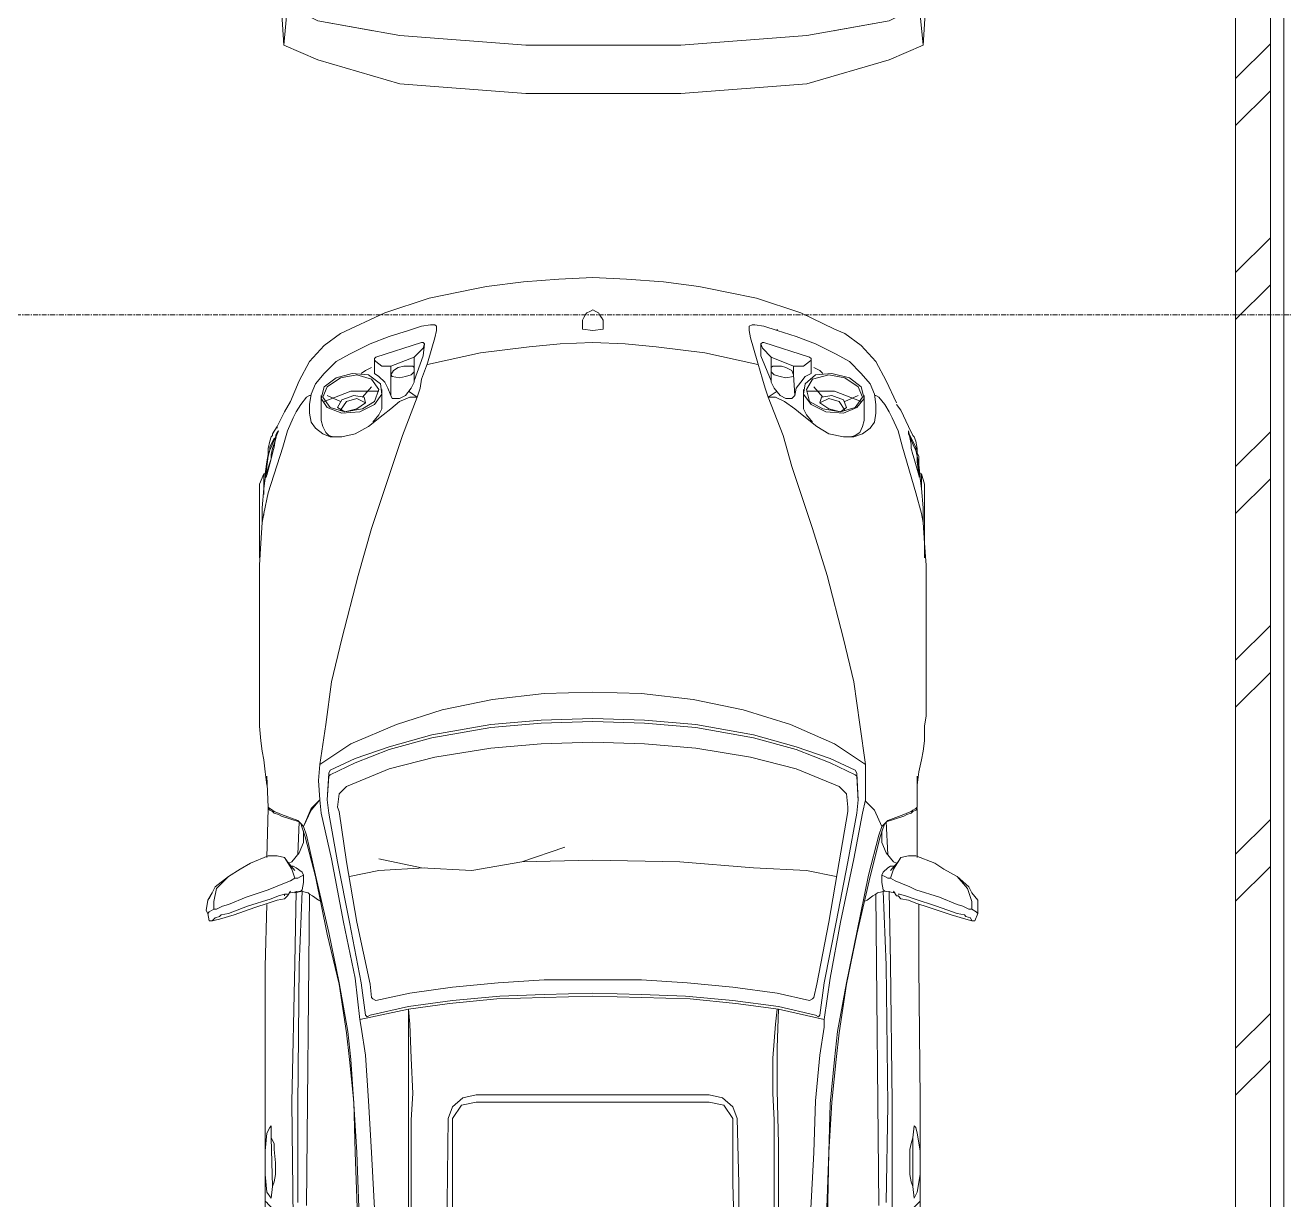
# Model space of a CAD drawing. Header units: millimetres. Extents: x -1971 to 39113, y -25802 to 13528.
# Drawn here: x 32944 to 36209, y -3032 to 14 of the extents above; entities that cross this region are included whole.
import ezdxf

# ---------------------------------------------------------------- set-up
doc = ezdxf.new("R2010")
doc.units = ezdxf.units.MM
doc.linetypes.add('Grid Line', pattern=[22.225, 12.7, -3.175, 3.175, -3.175])
for name, color, linetype, lineweight in [('A-WALL', 113, 'Continuous', 18), ('A-WALL-PATT', 111, 'Continuous', 18), ('G Furniture_dwg', 8, 'Continuous', 9), ('S-GRID', 1, 'Continuous', 9), ('图层 01', 18, 'Continuous', 9)]:
    doc.layers.add(name, color=color, linetype=linetype, lineweight=lineweight)

# ---------------------------------------------------------------- blocks, each defined once
blk = doc.blocks.new('G Furniture_dwg_G Furniture_dwg_G Furniture_dwg_$plan$00003150-1786729-Ground Floor-2220991-Ground Floor-2332979-Ground Floor')
at = {"layer": '图层 01', "color": 8}
for p, q in [((-125.5, 829.5), (-250.5, 818)), ((-250.5, -817.5), (-125.5, -829))]:
    blk.add_line(p, q, dxfattribs=at)
at = {"layer": '图层 01', "color": 8, "flags": 128}
for points in [[(-3494.5, 903.2), (-3494.4, 894.9), (-1306.5, 879.5), (-904.5, 879.5), (-125.5, 829.5), (-88, 741.5), (-25, 528), (0, 201), (0, -201), (-25, -527.5), (-88, -741), (-125.5, -829), (-904.5, -879), (-3494.4, -894.4), (-3494.5, -903.2)], [(-188.5, 741.5), (-226, 816.5), (-314, 791.5), (-276.5, 741.5), (-238.5, 528), (-213.5, 201), (-213.5, -201), (-238.5, -527.5), (-276.5, -741), (-314, -791.5), (-226, -816.5), (-188.5, -741), (-163.5, -601.5), (-163, -599)], [(-163, 600), (-163.5, 602), (-188.5, 741.5), (-150.5, 528), (-125.5, 201), (-125.5, -201), (-150.5, -527.5), (-188.5, -741)]]:
    blk.add_lwpolyline(points, dxfattribs=at)
blk = doc.blocks.new('G Furniture_dwg_G Furniture_dwg_G Furniture_dwg_A$C4E257062-1786730-Ground Floor-2220992-Ground Floor-2332980-Ground Floor')
at = {"layer": '图层 01', "color": 8}
for p, q in [((-5705.1, 1426.7), (-5705.1, 1419)), ((-6834, 1296.6), (-6834, 1292.8)), ((-6091.6, 1296.6), (-6114.6, 1300.4)), ((-6941.2, 1262.1), (-6933.5, 1266)), ((-4936, 1185.6), (-5743.4, 1178)), ((-7021.5, 1097.6), (-7036.8, 1132)), ((-7033, 1040.2), (-7059.8, 1017.2)), ((-7113.4, 963.7), (-7136.3, 906.3)), ((-5345.4, 921.6), (-5444.9, 925.4)), ((-7113.4, -81), (-7136.3, -19.8)), ((-5345.4, -35.1), (-5444.9, -35.1)), ((-7033, -153.7), (-7059.8, -130.8)), ((-5429.6, -146.1), (-5425.8, -142.3)), ((-7021.5, -211.1), (-7036.8, -245.6)), ((-6929.7, -237.9), (-6929.7, -207.3)), ((-6064.9, -237.9), (-6057.2, -241.8)), ((-4936, -299.2), (-5743.4, -291.5)), ((-5743.4, -356.6), (-5739.6, -356.6)), ((-5965.4, -398.6), (-5965.4, -394.8))]:
    blk.add_line(p, q, dxfattribs=at)
at = {"layer": '图层 01', "color": 8, "flags": 128}
for points in [[(-5747.2, 1227.7), (-5751.1, 1200.9), (-5754.9, 1197.1), (-5774, 1193.3), (-5793.2, 1193.3), (-5789.3, 1200.9), (-5785.5, 1208.6), (-5785.5, 1216.2), (-5777.9, 1227.7), (-5770.2, 1246.8), (-5762.5, 1266), (-5754.9, 1281.3), (-5735.8, 1342.5), (-5716.6, 1388.4), (-5712.8, 1403.7), (-5705.1, 1419), (-5705.1, 1426.7), (-5697.5, 1438.2), (-5693.7, 1442), (-5701.3, 1442), (-5728.1, 1442), (-5747.2, 1426.7), (-5762.5, 1419), (-5789.3, 1388.4), (-5808.5, 1354), (-5823.8, 1331), (-5842.9, 1281.3), (-5823.8, 1331), (-5808.5, 1354), (-5789.3, 1388.4)], [(-5751.1, 1223.9), (-5739.6, 1231.5), (-5739.6, 1235.4), (-5731.9, 1243), (-5728.1, 1262.1), (-5720.5, 1281.3), (-5709, 1315.7), (-5689.8, 1373.1), (-5678.4, 1411.4), (-5674.5, 1426.7), (-5674.5, 1434.3), (-5693.7, 1442), (-5697.5, 1438.2)], [(-5674.5, 1426.7), (-5682.2, 1422.9), (-5686, 1411.4), (-5689.8, 1407.6), (-5693.7, 1388.4), (-5697.5, 1376.9), (-5712.8, 1334.8), (-5731.9, 1277.4), (-5739.6, 1254.5), (-5743.4, 1239.2), (-5743.4, 1235.4)], [(-7036.8, 1174.1), (-7036.8, 1178), (-7033, 1185.6), (-7013.9, 1200.9), (-6994.7, 1212.4), (-6979.4, 1220), (-6945, 1235.4), (-6902.9, 1246.8), (-6784.3, 1281.3), (-6730.7, 1296.6), (-6707.7, 1300.4), (-6654.2, 1304.2), (-6596.8, 1308.1), (-6547, 1308.1), (-6485.8, 1308.1), (-6420.7, 1308.1), (-6359.5, 1308.1), (-6283, 1308.1), (-6206.4, 1308.1), (-6179.7, 1304.2), (-6141.4, 1304.2), (-6114.6, 1300.4), (-6091.6, 1296.6), (-6061, 1288.9), (-6026.6, 1285.1)], [(-6795.8, 1296.6), (-6822.5, 1292.8), (-6853.2, 1288.9), (-6879.9, 1288.9), (-6887.6, 1285.1), (-6899.1, 1285.1), (-6918.2, 1281.3), (-6929.7, 1277.4), (-6933.5, 1273.6), (-6956.5, 1262.1), (-6998.6, 1243), (-7013.9, 1231.5)], [(-6899.1, 1269.8), (-6910.6, 1269.8), (-6945, 1262.1), (-6941.2, 1262.1), (-6933.5, 1266), (-6902.9, 1281.3), (-6925.9, 1269.8)], [(-6826.4, 1292.8), (-6834, 1288.9), (-6864.6, 1285.1), (-6883.8, 1285.1), (-6895.2, 1281.3), (-6902.9, 1277.4), (-6929.7, 1266), (-6937.3, 1262.1), (-6941.2, 1262.1), (-6937.3, 1262.1), (-6929.7, 1266)], [(-6902.9, 1277.4), (-6895.2, 1281.3), (-6883.8, 1285.1), (-6864.6, 1285.1), (-6834, 1288.9), (-6826.4, 1292.8), (-6826.4, 1288.9), (-6826.4, 1292.8), (-6826.4, 1288.9)], [(-6902.9, 1281.3), (-6895.2, 1281.3), (-6879.9, 1285.1), (-6857, 1288.9), (-6826.4, 1292.8), (-6822.5, 1292.8), (-6853.2, 1288.9), (-6879.9, 1285.1), (-6887.6, 1285.1), (-6895.2, 1285.1), (-6902.9, 1281.3), (-6895.2, 1285.1), (-6879.9, 1285.1), (-6857, 1288.9), (-6826.4, 1292.8), (-6818.7, 1292.8), (-6822.5, 1292.8), (-6830.2, 1288.9), (-6872.3, 1277.4), (-6883.8, 1273.6), (-6899.1, 1269.8), (-6883.8, 1273.6)], [(-6654.2, 1304.2), (-6703.9, 1304.2), (-6749.8, 1304.2), (-6780.4, 1304.2), (-6799.6, 1304.2), (-6807.2, 1304.2), (-6799.6, 1304.2), (-6780.4, 1304.2), (-6749.8, 1304.2), (-6703.9, 1304.2), (-6654.2, 1304.2), (-6615.9, 1304.2), (-6654.2, 1304.2), (-6707.7, 1300.4), (-6746, 1300.4), (-6795.8, 1296.6), (-6803.4, 1296.6), (-6826.4, 1296.6), (-6834, 1296.6), (-6807.2, 1304.2)], [(-5965.4, 1285.1), (-5965.4, 1281.3), (-5969.2, 1285.1), (-6049.5, 1285.1)], [(-5839.1, 1285.1), (-5965.4, 1285.1), (-5961.5, 1281.3), (-5957.7, 1273.6), (-5953.9, 1269.8), (-5950.1, 1258.3), (-5946.2, 1250.7), (-5930.9, 1204.7), (-5846.7, 1208.6)], [(-5965.4, 1281.3), (-5961.5, 1273.6), (-5957.7, 1269.8), (-5953.9, 1258.3), (-5950.1, 1250.7), (-5934.7, 1208.6), (-5927.1, 1200.9), (-5919.4, 1193.3)], [(-5008.7, 1292.8), (-4947.5, 1292.8), (-4943.6, 1288.9), (-4939.8, 1285.1), (-4928.3, 1273.6), (-4920.7, 1266), (-4916.8, 1254.5), (-4901.5, 1220), (-5203.8, 1220), (-5563.6, 1216.2), (-5751.1, 1212.4)], [(-4350.5, 1292.8), (-4576.3, 1288.9), (-4729.3, 1288.9), (-4958.9, 1292.8), (-5211.5, 1292.8), (-5555.9, 1288.9), (-5716.6, 1288.9)], [(-5077.6, 1292.8), (-5123.5, 1285.1), (-5138.8, 1281.3), (-5142.6, 1277.4), (-5112, 1273.6), (-4985.7, 1273.6), (-4997.2, 1269.8), (-5016.3, 1266), (-5047, 1266), (-5081.4, 1266), (-5096.7, 1269.8), (-5112, 1273.6), (-5096.7, 1269.8), (-5081.4, 1266), (-5047, 1266), (-5016.3, 1266), (-4997.2, 1269.8), (-4985.7, 1273.6), (-4955.1, 1277.4), (-4970.4, 1285.1), (-5016.3, 1292.8)], [(-5839.1, 1243), (-5808.5, 1223.9), (-5785.5, 1216.2), (-5808.5, 1223.9), (-5839.1, 1243), (-5827.6, 1235.4), (-5804.6, 1216.2)], [(-6091.6, -410.1), (-6114.6, -414), (-6141.4, -417.8), (-6179.7, -421.6), (-6206.4, -421.6), (-6283, -421.6), (-6359.5, -421.6), (-6420.7, -421.6), (-6485.8, -421.6), (-6547, -421.6), (-6596.8, -421.6), (-6654.2, -417.8), (-6707.7, -414), (-6746, -414), (-6795.8, -410.1), (-6822.5, -406.3), (-6853.2, -402.5), (-6879.9, -398.6), (-6887.6, -398.6), (-6899.1, -398.6), (-6918.2, -394.8), (-6929.7, -391), (-6933.5, -387.2), (-6937.3, -387.2), (-6956.5, -375.7), (-6994.7, -356.6), (-7021.5, -341.2), (-7075.1, -318.3), (-7124.8, -291.5), (-7166.9, -253.2), (-7197.6, -211.1), (-7251.1, -96.3), (-7289.4, 18.5), (-7304.7, 95), (-7312.4, 133.3), (-7320, 167.7), (-7331.5, 263.4), (-7339.1, 355.2), (-7343, 443.2), (-7339.1, 531.2), (-7331.5, 626.9), (-7320, 718.8), (-7312.4, 753.2), (-7304.7, 791.5), (-7289.4, 868), (-7251.1, 982.8), (-7209, 1070.8), (-7197.6, 1097.6), (-7166.9, 1139.7), (-7124.8, 1178), (-7075.1, 1204.7), (-7017.7, 1231.5)], [(-5908, 1193.3), (-5877.3, 1193.3), (-5850.6, 1204.7), (-5827.6, 1223.9), (-5823.8, 1231.5)], [(-5724.3, 1147.3), (-5728.1, 1155), (-5739.6, 1170.3), (-5743.4, 1178), (-5747.2, 1181.8), (-5751.1, 1200.9), (-5754.9, 1197.1), (-5774, 1193.3), (-5793.2, 1193.3), (-5800.8, 1197.1), (-5812.3, 1208.6), (-5816.1, 1216.2), (-5816.1, 1227.7)], [(-5793.2, 1193.3), (-5800.8, 1197.1), (-5812.3, 1208.6), (-5816.1, 1216.2)], [(-4943.6, 1204.7), (-5196.2, 1208.6), (-5559.7, 1204.7), (-5751.1, 1197.1)], [(-7048.3, 921.6), (-7033, 898.6), (-7033, 917.7), (-7021.5, 940.7), (-7002.4, 967.5), (-6987.1, 986.6), (-6956.5, 1024.9), (-6937.3, 1055.5), (-6929.7, 1093.8), (-6929.7, 1120.6), (-6937.3, 1143.5), (-6952.6, 1162.6), (-6968, 1174.1), (-6990.9, 1178), (-7013.9, 1178), (-7040.7, 1174.1), (-7067.4, 1162.6), (-7094.2, 1139.7), (-7124.8, 1109.1), (-7144, 1074.6), (-7170.8, 1021.1), (-7189.9, 971.3), (-7205.2, 921.6)], [(-5418.1, 1044), (-5525.3, 1059.3), (-5670.7, 1086.1), (-5835.3, 1120.6), (-5953.9, 1143.5), (-5988.3, 1151.2), (-5984.5, 1151.2), (-5961.5, 1174.1), (-5919.4, 1193.3), (-5896.5, 1185.6), (-5793.2, 1158.8), (-5643.9, 1128.2), (-5513.8, 1101.4), (-5387.5, 1078.5), (-5314.8, 1070.8), (-5200, 1059.3), (-5073.7, 1055.5), (-4859.4, 1047.8)], [(-5927.1, 1200.9), (-5915.6, 1197.1), (-5892.7, 1189.4), (-5789.3, 1162.6), (-5640.1, 1128.2), (-5510, 1101.4), (-5383.7, 1082.3), (-5314.8, 1074.6), (-5203.8, 1063.2), (-5073.7, 1055.5), (-4859.4, 1051.7), (-4626, 1044), (-4132.4, 1036.4), (-4025.2, 1032.5), (-3902.8, 1032.5), (-3853, 1036.4), (-3803.3, 1044), (-3753.5, 1055.5), (-3696.1, 1070.8), (-3650.2, 1089.9), (-3631.1, 1105.2)], [(-5988.3, 1151.2), (-6038.1, 1151.2), (-6080.2, 1151.2), (-6183.5, 1135.9), (-6294.5, 1120.6), (-6405.4, 1093.8), (-6570, 1051.7), (-6692.4, 1013.4), (-6853.2, 959.8), (-6933.5, 936.9), (-7033, 898.6), (-7056, 891), (-7078.9, 883.3), (-7121, 871.8), (-7159.3, 860.3), (-7186.1, 852.7), (-7205.2, 848.9), (-7216.7, 848.9), (-7220.5, 856.5), (-7220.5, 864.2), (-7216.7, 887.1), (-7205.2, 921.6), (-7209, 921.6)], [(-7036.8, 1147.3), (-6971.8, 1147.3), (-6956.5, 1143.5), (-6941.2, 1135.9), (-6933.5, 1124.4), (-6929.7, 1112.9)], [(-6080.2, -264.7), (-6133.7, -184.4), (-6183.5, -65.7), (-6221.7, 52.9), (-6248.5, 183), (-6263.8, 316.9), (-6267.7, 443.2), (-6263.8, 569.5), (-6248.5, 703.4), (-6221.7, 833.6), (-6183.5, 956), (-6133.7, 1070.8), (-6080.2, 1151.2)], [(-7021.5, 1139.7), (-7048.3, 1070.8), (-7048.3, 998.1)], [(-6064.9, 1124.4), (-6057.2, 1128.2), (-5988.3, 1132), (-5953.9, 1128.2), (-5827.6, 1105.2), (-5670.7, 1074.6), (-5513.8, 1044), (-5429.6, 1032.5), (-5425.8, 1028.7), (-5429.6, 1021.1), (-5452.6, 925.4), (-5467.9, 806.8), (-5479.4, 684.3), (-5483.2, 569.5), (-5487, 443.2), (-5483.2, 316.9), (-5479.4, 202.1), (-5467.9, 79.7), (-5452.6, -35.1), (-5429.6, -134.6), (-5425.8, -142.3), (-5429.6, -146.1), (-5513.8, -157.6), (-5670.7, -188.2), (-5827.6, -218.8), (-5953.9, -241.8), (-5988.3, -245.6), (-6057.2, -241.8), (-6064.9, -237.9), (-6095.5, -172.9), (-6126.1, -84.9), (-6156.7, 26.1), (-6183.5, 179.2), (-6195, 309.3), (-6198.8, 443.2), (-6195, 577.2), (-6183.5, 711.1), (-6156.7, 860.3), (-6126.1, 971.3), (-6095.5, 1059.3), (-6064.9, 1124.4), (-6057.2, 1128.2)], [(-5984.5, 1132), (-6049.5, 1128.2), (-6053.4, 1124.4), (-6084, 1059.3), (-6118.4, 971.3), (-6149, 860.3), (-6175.8, 711.1), (-6187.3, 577.2), (-6191.1, 443.2), (-6187.3, 309.3), (-6175.8, 179.2), (-6149, 26.1), (-6118.4, -84.9), (-6084, -172.9), (-6053.4, -237.9), (-6049.5, -241.8), (-5988.3, -245.6)], [(-6998.6, 1097.6), (-7021.5, 1082.3), (-7029.2, 1055.5), (-7017.7, 1032.5)], [(-5827.6, 259.5), (-5831.4, 443.2), (-5827.6, 669), (-5812.3, 860.3), (-5804.6, 998.1), (-5789.3, 1074.6)], [(-7109.5, 1017.2), (-7101.9, 1032.5), (-7094.2, 1040.2)], [(-7052.1, 990.4), (-7002.4, 990.4), (-6987.1, 998.1), (-6968, 1013.4)], [(-4863.3, 1005.8), (-5073.7, 1017.2), (-5207.7, 1021.1), (-5326.3, 1032.5), (-5399, 1044), (-5418.1, 1044), (-5444.9, 925.4), (-5460.2, 814.4), (-5471.7, 695.8), (-5475.5, 569.5), (-5479.4, 443.2), (-5475.5, 316.9), (-5471.7, 194.5), (-5460.2, 72), (-5444.9, -35.1), (-5406.7, -31.3), (-5318.6, -27.5), (-5226.8, -23.6), (-5157.9, -27.5)], [(-5429.6, 1021.1), (-5425.8, 1028.7), (-5429.6, 1032.5)], [(-7132.5, 1009.6), (-7094.2, 1009.6), (-7086.6, 994.3), (-7071.3, 982.8), (-7056, 971.3), (-7036.8, 967.5)], [(-7101.9, 906.3), (-7071.3, 906.3), (-7056, 913.9), (-7036.8, 929.2), (-7029.2, 944.5), (-7029.2, 959.8), (-7036.8, 967.5), (-7090.4, 963.7), (-7101.9, 959.8), (-7109.5, 944.5), (-7113.4, 933), (-7113.4, 921.6), (-7113.4, 910.1), (-7109.5, 906.3)], [(-5406.7, 917.7), (-5444.9, 921.6), (-5406.7, 917.7), (-5318.6, 910.1)], [(-5157.9, 913.9), (-5226.8, 910.1), (-5318.6, 910.1), (-5226.8, 910.1), (-5157.9, 913.9), (-5100.5, 913.9), (-4962.8, 913.9), (-4840.3, 913.9)], [(-4890.1, 925.4), (-4993.4, 925.4), (-5096.7, 925.4), (-5234.5, 921.6), (-5288, 921.6), (-5345.4, 921.6), (-5234.5, 921.6)], [(-7170.8, 879.5), (-7140.2, 879.5), (-7075.1, 906.3)], [(-7117.2, 871.8), (-7147.8, 734.1), (-7163.1, 607.8), (-7170.8, 527.4), (-7174.6, 443.2), (-7170.8, 359), (-7163.1, 278.7), (-7147.8, 152.4), (-7117.2, 14.6)], [(-5835.3, -111.6), (-5812.3, -0.7), (-5804.6, 129.4), (-5827.6, 259.5), (-5865.9, 370.5)], [(-7048.3, -35.1), (-7033, -12.2), (-7033, -31.3), (-7021.5, -58.1), (-7002.4, -81), (-6987.1, -100.2), (-6956.5, -138.4), (-6937.3, -172.9), (-6929.7, -207.3), (-6929.7, -237.9), (-6937.3, -257.1), (-6952.6, -276.2), (-6968, -287.7), (-6990.9, -291.5), (-7013.9, -291.5), (-7040.7, -287.7), (-7067.4, -276.2), (-7094.2, -253.2), (-7124.8, -222.6), (-7144, -188.2), (-7170.8, -134.6), (-7189.9, -84.9), (-7205.2, -35.1), (-7216.7, -0.7), (-7220.5, 22.3), (-7220.5, 33.8), (-7216.7, 37.6), (-7205.2, 37.6), (-7186.1, 33.8), (-7159.3, 26.1), (-7121, 14.6), (-7078.9, -0.7), (-7056, -4.5), (-7033, -12.2), (-6933.5, -50.4), (-6853.2, -77.2), (-6692.4, -130.8), (-6570, -165.2), (-6405.4, -207.3), (-6294.5, -234.1), (-6183.5, -249.4), (-6080.2, -264.7), (-6038.1, -268.5), (-5988.3, -264.7), (-5965.4, -287.7), (-5919.4, -306.8), (-5927.1, -314.5), (-5934.7, -322.1), (-5950.1, -364.2), (-5953.9, -371.9), (-5957.7, -383.3), (-5961.5, -387.2), (-5965.4, -394.8), (-5969.2, -398.6), (-5965.4, -398.6), (-5969.2, -398.6), (-6049.5, -402.5)], [(-7170.8, 7), (-7140.2, 3.2), (-7075.1, -19.8)], [(-5789.3, -188.2), (-5804.6, -111.6), (-5812.3, 7)], [(-7101.9, -19.8), (-7071.3, -19.8), (-7056, -27.5), (-7036.8, -42.8), (-7029.2, -58.1), (-7029.2, -77.2), (-7036.8, -81), (-7090.4, -81), (-7101.9, -73.4), (-7109.5, -61.9), (-7113.4, -46.6), (-7113.4, -35.1), (-7113.4, -23.6), (-7109.5, -19.8)], [(-5418.1, -161.4), (-5444.9, -35.1), (-5406.7, -31.3), (-5318.6, -27.5), (-5226.8, -23.6), (-5157.9, -27.5), (-5100.5, -27.5), (-4962.8, -27.5), (-4840.3, -27.5)], [(-4622.2, -35.1), (-5165.6, -35.1), (-5234.5, -35.1), (-5288, -35.1), (-5345.4, -35.1), (-5234.5, -35.1)], [(-7132.5, -123.1), (-7094.2, -123.1), (-7086.6, -111.6), (-7071.3, -96.3), (-7056, -88.7), (-7036.8, -81)], [(-4863.3, -119.3), (-5073.7, -130.8), (-5207.7, -138.4), (-5326.3, -146.1), (-5399, -157.6), (-5418.1, -161.4), (-5525.3, -172.9), (-5670.7, -203.5), (-5835.3, -234.1), (-5953.9, -260.9), (-5988.3, -264.7), (-5961.5, -287.7), (-5919.4, -306.8), (-5896.5, -299.2), (-5793.2, -276.2), (-5643.9, -241.8), (-5513.8, -215), (-5387.5, -192), (-5314.8, -184.4), (-5200, -176.7), (-5073.7, -169), (-4859.4, -161.4)], [(-7052.1, -104), (-7002.4, -104), (-6987.1, -111.6), (-6968, -127)], [(-7048.3, -111.6), (-7048.3, -184.4), (-7021.5, -253.2)], [(-7109.5, -130.8), (-7101.9, -146.1), (-7094.2, -157.6)], [(-7017.7, -146.1), (-7029.2, -169), (-7021.5, -195.8), (-6998.6, -211.1)], [(-5919.4, -306.8), (-5927.1, -314.5), (-5915.6, -310.6), (-5892.7, -303), (-5789.3, -276.2), (-5640.1, -245.6), (-5510, -215), (-5383.7, -195.8), (-5314.8, -188.2), (-5203.8, -176.7), (-5073.7, -172.9), (-4859.4, -165.2), (-4626, -161.4), (-4132.4, -149.9), (-4025.2, -146.1), (-3902.8, -146.1), (-3853, -149.9), (-3803.3, -157.6), (-3753.5, -169), (-3696.1, -184.4), (-3650.2, -203.5), (-3631.1, -222.6)], [(-5953.9, -241.8), (-5827.6, -218.8), (-5670.7, -188.2)], [(-7036.8, -260.9), (-6971.8, -260.9), (-6956.5, -257.1), (-6941.2, -249.4), (-6933.5, -241.8), (-6929.7, -230.3)], [(-5724.3, -260.9), (-5728.1, -268.5), (-5739.6, -283.8), (-5743.4, -291.5), (-5747.2, -295.3), (-5751.1, -314.5), (-5754.9, -310.6), (-5774, -306.8), (-5793.2, -306.8), (-5800.8, -310.6), (-5812.3, -325.9), (-5816.1, -333.6), (-5816.1, -341.2)], [(-7036.8, -287.7), (-7036.8, -291.5), (-7033, -299.2), (-7013.9, -314.5), (-6994.7, -325.9), (-6979.4, -333.6), (-6945, -348.9), (-6902.9, -360.4), (-6784.3, -398.6), (-6730.7, -410.1), (-6707.7, -414), (-6654.2, -417.8), (-6596.8, -421.6), (-6547, -421.6), (-6485.8, -421.6), (-6420.7, -421.6), (-6359.5, -421.6), (-6283, -421.6), (-6206.4, -421.6), (-6179.7, -421.6), (-6141.4, -417.8), (-6114.6, -414), (-6091.6, -410.1), (-6061, -406.3), (-6026.6, -402.5)], [(-5839.1, -402.5), (-5965.4, -398.6), (-5961.5, -394.8), (-5957.7, -387.2), (-5953.9, -383.3), (-5950.1, -371.9), (-5946.2, -364.2), (-5930.9, -318.3), (-5846.7, -322.1)], [(-5908, -306.8), (-5877.3, -306.8), (-5850.6, -318.3), (-5827.6, -337.4), (-5823.8, -345.1)], [(-5747.2, -341.2), (-5751.1, -314.5), (-5754.9, -310.6), (-5774, -306.8), (-5793.2, -306.8), (-5789.3, -314.5), (-5785.5, -322.1), (-5785.5, -329.8), (-5808.5, -337.4), (-5839.1, -356.6), (-5827.6, -348.9), (-5804.6, -329.8)], [(-5747.2, -544.1), (-5728.1, -555.5), (-5701.3, -559.4), (-5693.7, -555.5), (-5697.5, -551.7), (-5705.1, -540.2), (-5705.1, -532.6), (-5712.8, -517.3), (-5716.6, -502), (-5735.8, -456), (-5754.9, -398.6), (-5762.5, -379.5), (-5770.2, -360.4), (-5777.9, -341.2), (-5785.5, -329.8), (-5785.5, -322.1), (-5789.3, -314.5), (-5793.2, -306.8), (-5800.8, -310.6), (-5812.3, -325.9), (-5816.1, -333.6)], [(-4943.6, -322.1), (-5196.2, -322.1), (-5559.7, -318.3), (-5751.1, -310.6), (-5747.2, -329.8)], [(-5008.7, -406.3), (-4947.5, -406.3), (-4943.6, -402.5), (-4939.8, -398.6), (-4928.3, -387.2), (-4920.7, -379.5), (-4916.8, -368), (-4901.5, -333.6), (-5203.8, -337.4), (-5563.6, -329.8), (-5751.1, -325.9)], [(-4955.1, -406.3), (-4729.3, -406.3)], [(-5751.1, -341.2), (-5739.6, -348.9), (-5731.9, -356.6), (-5728.1, -375.7), (-5720.5, -398.6), (-5709, -433.1), (-5689.8, -486.7), (-5678.4, -524.9), (-5674.5, -544.1), (-5674.5, -551.7), (-5693.7, -555.5), (-5697.5, -551.7), (-5705.1, -540.2), (-5724.3, -540.2), (-5705.1, -540.2), (-5705.1, -532.6), (-5712.8, -517.3), (-5716.6, -502), (-5735.8, -456), (-5754.9, -398.6), (-5762.5, -379.5), (-5770.2, -360.4), (-5777.9, -341.2), (-5785.5, -329.8), (-5808.5, -337.4), (-5839.1, -356.6)], [(-5674.5, -544.1), (-5682.2, -536.4), (-5686, -524.9), (-5689.8, -521.1), (-5693.7, -502), (-5697.5, -490.5), (-5712.8, -452.2), (-5731.9, -391), (-5739.6, -371.9), (-5743.4, -356.6), (-5743.4, -348.9)], [(-6826.4, -402.5), (-6826.4, -406.3), (-6872.3, -391), (-6883.8, -391), (-6899.1, -387.2), (-6922, -379.5), (-6899.1, -387.2), (-6883.8, -391), (-6872.3, -391), (-6826.4, -406.3), (-6826.4, -402.5), (-6826.4, -406.3), (-6834, -406.3), (-6864.6, -402.5), (-6883.8, -398.6), (-6895.2, -394.8), (-6902.9, -391), (-6929.7, -379.5), (-6937.3, -375.7), (-6941.2, -375.7), (-6922, -379.5), (-6941.2, -375.7), (-6937.3, -375.7), (-6929.7, -379.5), (-6902.9, -391), (-6895.2, -394.8), (-6883.8, -398.6), (-6864.6, -402.5), (-6834, -406.3), (-6826.4, -406.3)], [(-6937.3, -387.2), (-6933.5, -387.2), (-6929.7, -391), (-6918.2, -394.8), (-6899.1, -398.6), (-6887.6, -398.6), (-6879.9, -398.6), (-6853.2, -402.5), (-6822.5, -406.3), (-6795.8, -410.1), (-6746, -414), (-6707.7, -414), (-6730.7, -410.1), (-6784.3, -398.6)], [(-5077.6, -406.3), (-5123.5, -402.5), (-5138.8, -394.8), (-5142.6, -391), (-5112, -391), (-4985.7, -387.2), (-4997.2, -383.3), (-5016.3, -379.5), (-5047, -379.5), (-5081.4, -383.3), (-5096.7, -383.3), (-5112, -391), (-5096.7, -383.3), (-5081.4, -383.3), (-5047, -379.5), (-5016.3, -379.5), (-4997.2, -383.3), (-4985.7, -387.2), (-4955.1, -391), (-4970.4, -402.5), (-5016.3, -406.3)], [(-6615.9, -421.6), (-6807.2, -421.6), (-6834, -410.1), (-6834, -406.3)], [(-6780.4, -410.1), (-6803.4, -410.1), (-6826.4, -410.1), (-6834, -410.1)], [(-5731.9, -551.7), (-5762.5, -536.4), (-5789.3, -502), (-5808.5, -471.4), (-5823.8, -444.6), (-5842.9, -398.6), (-5823.8, -444.6), (-5808.5, -471.4), (-5789.3, -502)], [(-4958.9, -406.3), (-5211.5, -406.3), (-5555.9, -406.3), (-5716.6, -402.5)]]:
    blk.add_lwpolyline(points, dxfattribs=at)
at = {"layer": '图层 01', "color": 8}
for points in [[(-5758.7, 1415.2), (-5724.3, 1426.7), (-5705.1, 1426.7), (-5724.3, 1426.7), (-5758.7, 1415.2), (-5789.3, 1388.4)], [(-5842.9, 1262.1), (-5842.9, 1281.3), (-5842.9, 1262.1), (-5839.1, 1243)], [(-7029.2, 1147.3), (-7006.2, 1128.2), (-6990.9, 1093.8), (-6994.7, 1047.8), (-7013.9, 1009.6), (-7040.7, 990.4), (-7067.4, 994.3), (-7090.4, 1021.1), (-7094.2, 1063.2), (-7082.8, 1109.1), (-7059.8, 1139.7)], [(-7052.1, 998.1), (-7021.5, 1005.8), (-7002.4, 1040.2), (-6994.7, 1086.1), (-7006.2, 1124.4), (-7033, 1143.5), (-7059.8, 1132), (-7082.8, 1097.6), (-7090.4, 1055.5), (-7078.9, 1013.4)], [(-7006.2, 1101.4), (-7025.4, 1093.8), (-7036.8, 1063.2), (-7033, 1036.4), (-7017.7, 1032.5), (-7002.4, 1055.5), (-6994.7, 1086.1)], [(-6133.7, 577.2), (-6122.3, 711.1), (-6099.3, 852.7), (-6068.7, 971.3), (-6022.8, 1082.3), (-6003.6, 1101.4), (-5969.2, 1105.2), (-5957.7, 1105.2), (-5827.6, 1082.3), (-5670.7, 1055.5), (-5510, 1024.9), (-5475.5, 1017.2), (-5471.7, 1013.4), (-5467.9, 1005.8), (-5487, 921.6), (-5502.3, 806.8), (-5513.8, 688.1), (-5521.5, 569.5), (-5521.5, 443.2), (-5521.5, 316.9), (-5513.8, 198.3), (-5502.3, 79.7), (-5487, -31.3), (-5467.9, -119.3), (-5471.7, -127), (-5475.5, -130.8), (-5510, -134.6), (-5670.7, -169), (-5827.6, -195.8), (-5957.7, -215), (-5969.2, -218.8), (-6003.6, -215), (-6022.8, -195.8), (-6068.7, -84.9), (-6099.3, 33.8), (-6122.3, 179.2), (-6133.7, 309.3), (-6137.6, 443.2)], [(-7174.6, 887.1), (-7136.3, 1005.8), (-7132.5, 1009.6), (-7128.7, 1009.6), (-7124.8, 1005.8), (-7113.4, 990.4), (-7113.4, 963.7), (-7090.4, 963.7), (-7086.6, 963.7), (-7082.8, 944.5), (-7086.6, 929.2), (-7090.4, 913.9), (-7098.1, 906.3), (-7105.7, 906.3), (-7136.3, 906.3), (-7159.3, 883.3), (-7170.8, 879.5), (-7174.6, 883.3)], [(-5161.8, 68.2), (-5192.4, 79.7), (-5215.3, 106.5), (-5223, 140.9), (-5223, 745.5), (-5215.3, 780), (-5192.4, 806.8), (-5161.8, 818.2), (-4993.4, 822.1), (-4870.9, 822.1), (-4836.5, 814.4), (-4809.7, 795.3), (-4794.4, 760.8), (-4794.4, 125.6), (-4809.7, 91.2), (-4836.5, 72), (-4870.9, 64.4)], [(-4870.9, 810.6), (-4832.7, 795.3), (-4809.7, 760.8), (-4809.7, 125.6), (-4832.7, 91.2), (-4870.9, 79.7), (-5161.8, 79.7), (-5196.2, 102.7), (-5203.8, 140.9), (-5203.8, 745.5), (-5196.2, 783.8), (-5161.8, 806.8), (-4993.4, 806.8)], [(-7209, 470), (-7232, 470), (-7239.6, 466.2), (-7243.5, 462.4), (-7251.1, 458.5), (-7255, 450.9), (-7258.8, 443.2), (-7255, 435.6), (-7251.1, 427.9), (-7247.3, 424.1), (-7239.6, 420.3), (-7232, 416.4), (-7209, 416.4), (-7205.2, 443.2)], [(-7174.6, -0.7), (-7136.3, -119.3), (-7132.5, -123.1), (-7128.7, -123.1), (-7124.8, -119.3), (-7113.4, -104), (-7113.4, -81), (-7090.4, -81), (-7086.6, -77.2), (-7082.8, -58.1), (-7086.6, -42.8), (-7090.4, -27.5), (-7098.1, -19.8), (-7105.7, -19.8), (-7136.3, -19.8), (-7159.3, 3.2), (-7170.8, 7), (-7174.6, 3.2)], [(-7029.2, -260.9), (-7006.2, -245.6), (-6990.9, -207.3), (-6994.7, -161.4), (-7013.9, -123.1), (-7040.7, -104), (-7067.4, -107.8), (-7090.4, -138.4), (-7094.2, -180.5), (-7082.8, -222.6), (-7059.8, -253.2)], [(-7052.1, -111.6), (-7021.5, -123.1), (-7002.4, -153.7), (-6994.7, -199.7), (-7006.2, -237.9), (-7033, -257.1), (-7059.8, -245.6), (-7082.8, -211.1), (-7090.4, -169), (-7078.9, -130.8)], [(-7006.2, -218.8), (-7025.4, -207.3), (-7036.8, -176.7), (-7033, -149.9), (-7017.7, -146.1), (-7002.4, -169), (-6994.7, -199.7)], [(-5842.9, -375.7), (-5842.9, -398.6), (-5842.9, -375.7), (-5839.1, -356.6)], [(-6956.5, -375.7), (-6952.6, -375.7)], [(-6830.2, -402.5), (-6822.5, -406.3), (-6818.7, -406.3), (-6826.4, -406.3), (-6857, -402.5), (-6879.9, -398.6), (-6895.2, -394.8), (-6902.9, -394.8), (-6925.9, -383.3), (-6902.9, -394.8), (-6895.2, -394.8), (-6879.9, -398.6), (-6857, -402.5), (-6826.4, -406.3), (-6818.7, -406.3), (-6822.5, -406.3), (-6830.2, -402.5), (-6872.3, -391), (-6887.6, -387.2), (-6902.9, -383.3), (-6925.9, -379.5), (-6945, -371.9), (-6941.2, -375.7), (-6933.5, -379.5), (-6941.2, -375.7), (-6945, -371.9), (-6925.9, -379.5), (-6902.9, -383.3), (-6887.6, -387.2), (-6872.3, -391)], [(-6730.7, -410.1), (-6726.9, -410.1)], [(-5758.7, -532.6), (-5724.3, -540.2), (-5758.7, -532.6), (-5789.3, -502)]]:
    blk.add_lwpolyline(points, close=True, dxfattribs=at)
blk = doc.blocks.new('G Furniture_dwg_G Furniture_dwg-1631897-Ground Floor-2332981-Ground Floor')
at = {"rotation": 270}
for name, p in [('G Furniture_dwg_G Furniture_dwg_G Furniture_dwg_$plan$00003150-1786729-Ground Floor-2220991-Ground Floor-2332979-Ground Floor', (72682.2, 20934)), ('G Furniture_dwg_G Furniture_dwg_G Furniture_dwg_A$C4E257062-1786730-Ground Floor-2220992-Ground Floor-2332980-Ground Floor', (72211.6, 13114.1))]:
    blk.add_blockref(name, p, dxfattribs=at)
blk = doc.blocks.new('G Furniture_dwg-1631897-Ground Floor')
blk.add_blockref('G Furniture_dwg_G Furniture_dwg-1631897-Ground Floor-2332981-Ground Floor', (-38238.8, -21097.2))

msp = doc.modelspace()

# ---------------------------------------------------------------- hatches: boundary and pattern name
at = {"layer": 'A-WALL-PATT', "lineweight": 9}
h = msp.add_hatch(dxfattribs=at)
h.set_pattern_fill('FP_2', color=256, style=0, pattern_type=2)
h.set_pattern_definition([(45, (0, 0), (-251.447, 251.447), []), (45, (0, 381), (-251.447, 251.447), [])])
h.paths.add_polyline_path([(36084.04, -5181.636), (36174.04, -5181.636), (36174.04, 5598.364), (36084.04, 5598.364), (36084.04, -5091.636)])

# ---------------------------------------------------------------- linework, layer by layer
at = {"layer": 'A-WALL', "lineweight": 9}
for p, q in [((36209.04, 5633.364), (36209.04, -5216.636)), ((36174.04, 5598.364), (36174.04, -5181.636))]:
    msp.add_line(p, q, dxfattribs=at)
at = {"layer": 'A-WALL'}
msp.add_line((36084.04, 5508.364), (36084.04, -5091.636), dxfattribs=at)
at = {"layer": 'S-GRID', "linetype": 'Grid Line'}
msp.add_line((-1062.147, -736.636), (38143.478, -736.636), dxfattribs=at)

# ---------------------------------------------------------------- block references
at = {"layer": 'G Furniture_dwg'}
msp.add_blockref('G Furniture_dwg-1631897-Ground Floor', (0, 0), dxfattribs=at)

doc.saveas('drawing.dxf')
